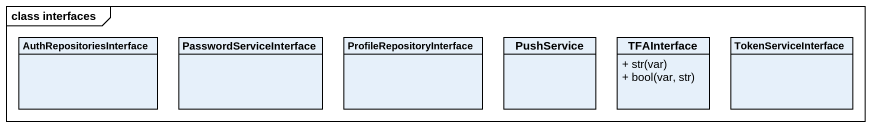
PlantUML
@startuml
mainframe class interfaces
hide circle
hide empty members
skinparam classAttributeIconSize 0
class AuthRepositoriesInterface
class PasswordServiceInterface
class ProfileRepositoryInterface
class PushService
class TFAInterface {
  + str(var)
  + bool(var, str)
}
class TokenServiceInterface
@enduml
